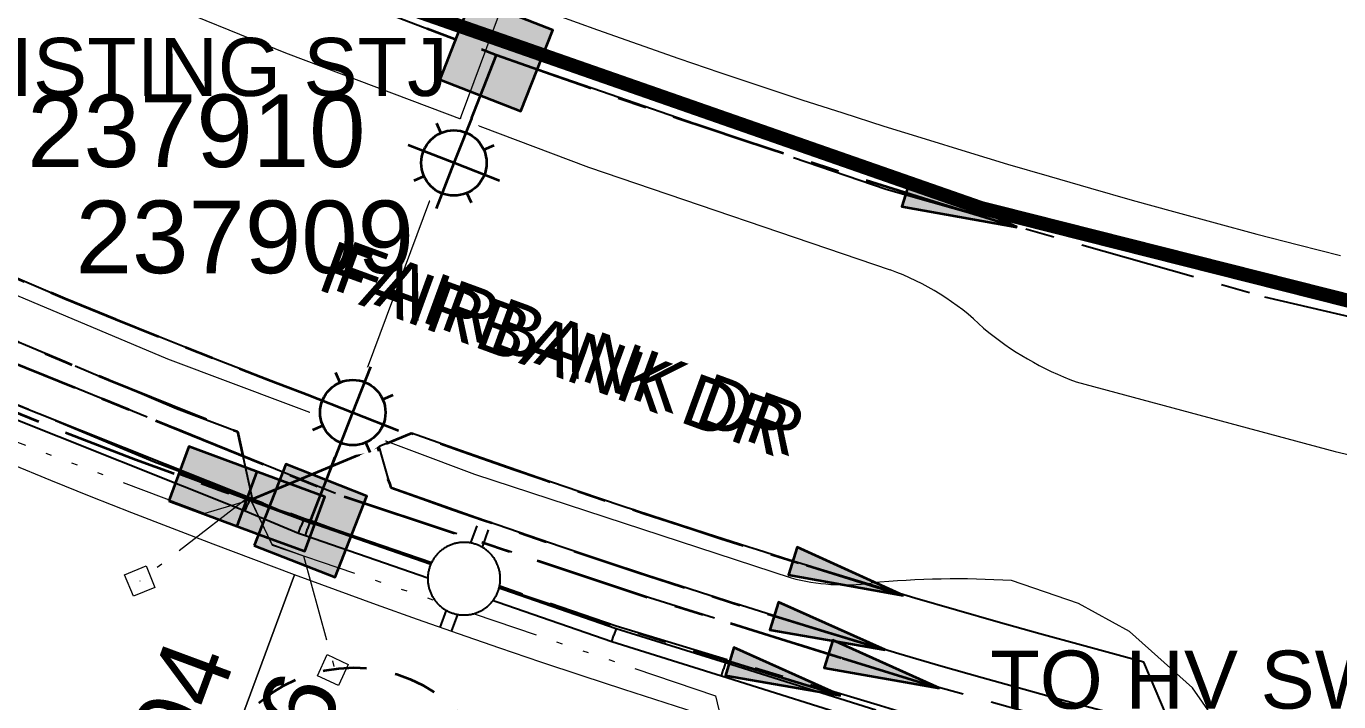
# Model space of a CAD drawing. Header units: metres. Extents: x 293418 to 294566, y 6233478 to 6234177.
# Drawn here: x 293947.51 to 293992.71, y 6233771.86 to 6233795.12 of the extents above; entities that cross this region are included whole.
import ezdxf
from ezdxf import colors
from ezdxf.entities.mleader import LeaderData, LeaderLine
from ezdxf.enums import TextEntityAlignment as Align
from ezdxf.math import Vec2, Vec3

# ---------------------------------------------------------------- set-up
doc = ezdxf.new("R2010")
doc.units = ezdxf.units.M
for name, pattern in [('Cable Exist UG', [7, 4, -1, 1, -1]), ('Dash', [5, 3, -2]), ('PHANTOMX2', [6.6, 3, -0.75, 0.2, -0.75, 0.2, -0.75, 0.2, -0.75])]:
    doc.linetypes.add(name, pattern=pattern)
doc.layers.get('0').update_dxf_attribs({"color": 6})
doc.layers.add('_User Miscellaneous1_Cons Lines', color=6, linetype='Continuous', lineweight=13, transparency=0.7)
doc.layers.add('_User Miscellaneous3_Roads', color=7, linetype='Continuous', lineweight=13, transparency=0.5)
for name, color, linetype, lineweight in [('_User_HV_Exist', 1, 'Continuous', 35), ('_User_LV_Exist', 5, 'Continuous', 35), ('_User_SL_Exist', 4, 'Continuous', 35), ('Cadastre Land Parcels_SP_EXT', 118, 'Continuous', 15), ('Mains_HV_EXT', 13, 'Continuous', 25), ('Mains_LV_EXT', 163, 'Continuous', 25), ('Mains_SL_EXT', 131, 'Continuous', 25), ('Services_SP_EXT', 42, 'PHANTOMX2', 20)]:
    doc.layers.add(name, color=color, linetype=linetype, lineweight=lineweight)
for name, color, linetype in [('Duct_SP_EXT', 30, 'Continuous'), ('Equip_LV_EXT', 7, 'Continuous'), ('Equip_SP_SL_EXT', 7, 'Continuous'), ('Notes', 7, 'Continuous'), ('SupportsUG_SP_LV_EXT', 7, 'Continuous'), ('SupportsUG_SP_LV_SL_EXT', 7, 'Continuous'), ('UG_Details_SP_MISC', 7, 'Continuous')]:
    doc.layers.add(name, color=color, linetype=linetype)
doc.layers.add('Features_HIDE', color=1, linetype='Continuous', plot=False)
doc.styles.add('COLUMN_LABEL', font='arial.ttf', dxfattribs={"height": 2})
doc.styles.add('iecARIAL', font='arial.ttf', dxfattribs={"height": 2})
doc.styles.add('POLE_LABEL', font='arial.ttf', dxfattribs={"height": 2})
doc.styles.add('SL_LABEL', font='arial.ttf', dxfattribs={"height": 2})
doc.styles.get("Standard").update_dxf_attribs({"font": 'arial.ttf'})

# ---------------------------------------------------------------- blocks, each defined once
blk = doc.blocks.new('*U561')
at = {"width": 0.9}
blk.add_attdef('LNUMBER', text='', height=1, rotation=88.8784, dxfattribs=at).set_placement((1.137, 6.979), align=Align.MIDDLE_LEFT)
at = {"flags": 9}
for tag, p in [('LRATECODE', (-7.4, 0)), ('LOUTREACHVOCAB', (-7.2, 0)), ('LOUTREACH', (-7, 0)), ('LANTNUMBER', (-6.6, 0)), ('LNEW', (-6.4, 0)), ('LMASTVOCAB', (-6.2, 0)), ('LMAST', (-6, 0)), ('LLAMPVOCAB', (-5.8, 0)), ('LLAMP', (-5.6, 0)), ('LEXIST', (-5.4, 0)), ('LCHARGE3PERCENT', (-5.2, 0)), ('LCHARGE3', (-5, 0)), ('LCHARGE2PERCENT', (-4.8, 0)), ('LCHARGE2', (-4.6, 0)), ('LCHARGE1PERCENT', (-4.4, 0)), ('LCHARGE1', (-4.2, 0)), ('LCATEGORY', (-4, 0)), ('LBRACKETVOCAB', (-3.8, 0)), ('LBRACKET', (-3.6, 0)), ('LKINGHEIGHT', (-3.4, 0)), ('CREPLACE', (-3.2, 0)), ('CREMOVE', (-3, 0)), ('CNUMBER', (-2.8, 0)), ('CNEW', (-2.6, 0)), ('CEXIST', (-2.4, 0)), ('USAGE', (-2.2, 0)), ('STATE', (-2, 0)), ('OWNED_BY', (-1.8, 0)), ('ORIENTATION', (-1.6, 0)), ('OPERATING_VOLTAGE', (-1.4, 0)), ('NO_PHASES', (-1.2, 0)), ('LANTERN_TYPE', (-1, 0)), ('LANTERN_PURPOSE', (-0.8, 0)), ('CONTROL_TYPE', (-0.6, 0)), ('CONSTRUCTED_VOLTAGE', (-0.4, 0))]:
    blk.add_attdef(tag, text='', height=0.001, rotation=270, dxfattribs=at).set_placement(p, align=Align.MIDDLE_LEFT)
at = {"style": 'SL_LABEL', "flags": 9}
blk.add_attdef('STREET_CODE', text='', height=0.001, rotation=270, dxfattribs=at).set_placement((0.001, 0), align=Align.MIDDLE_LEFT)
at = {"flags": 1}
blk.add_attdef('Z', (0, 0), '', height=0.001, rotation=270, dxfattribs=at)
at = {"flags": 9}
for tag, p in [('LREMOVE', (0, -7.6)), ('LREPLACE', (0, -7.8)), ('LTYPE', (0, -8)), ('LTYPEVOCAB', (0, -8.2)), ('LEGEND', (0, -8.4)), ('SUBURB', (0, -8.6)), ('STREETNAME', (0, -8.8)), ('LOCATION', (0, -9)), ('NOTES', (0, -9.2)), ('MAINTAINED_BY', (0, -9.863))]:
    blk.add_attdef(tag, text='', height=0.001, dxfattribs=at).set_placement(p, align=Align.MIDDLE_LEFT)
blk.add_attdef('OPERATED_BY', (0, -9.607), '', height=0.001, dxfattribs=at)
at = {"layer": 'Features_HIDE', "width": 0.9}
blk.add_attdef('ASSET_NUM', text='', height=1, rotation=88.8784, dxfattribs=at).set_placement((-0.863, 7.018), align=Align.MIDDLE_LEFT)
blk.add_wipeout([(0.111, 5.686), (1.16, 5.039), (1.765, 3.966), (1.118, 2.918), (0.045, 2.312), (-1.003, 2.96), (-1.609, 4.032), (-0.961, 5.08)])
for p, q in [((0.078, 3.999), (0.111, 5.686)), ((-0.961, 5.08), (-0.701, 4.81)), ((1.16, 5.039), (0.889, 4.779)), ((-1.609, 4.032), (0.078, 3.999)), ((0, 0), (0.078, 3.999)), ((0.078, 3.999), (1.765, 3.966)), ((-1.003, 2.96), (-0.733, 3.219)), ((1.118, 2.918), (0.858, 3.188))]:
    blk.add_line(p, q)
blk.add_circle((0.078, 3.999), 1.125)
blk = doc.blocks.new('*U560')
at = {"width": 0.9}
blk.add_attdef('LNUMBER', text='', height=1, rotation=90.2961, dxfattribs=at).set_placement((0.964, 7.005), align=Align.MIDDLE_LEFT)
at = {"flags": 9}
for tag, p in [('LRATECODE', (-7.4, 0)), ('LOUTREACHVOCAB', (-7.2, 0)), ('LOUTREACH', (-7, 0)), ('LANTNUMBER', (-6.6, 0)), ('LNEW', (-6.4, 0)), ('LMASTVOCAB', (-6.2, 0)), ('LMAST', (-6, 0)), ('LLAMPVOCAB', (-5.8, 0)), ('LLAMP', (-5.6, 0)), ('LEXIST', (-5.4, 0)), ('LCHARGE3PERCENT', (-5.2, 0)), ('LCHARGE3', (-5, 0)), ('LCHARGE2PERCENT', (-4.8, 0)), ('LCHARGE2', (-4.6, 0)), ('LCHARGE1PERCENT', (-4.4, 0)), ('LCHARGE1', (-4.2, 0)), ('LCATEGORY', (-4, 0)), ('LBRACKETVOCAB', (-3.8, 0)), ('LBRACKET', (-3.6, 0)), ('LKINGHEIGHT', (-3.4, 0)), ('CREPLACE', (-3.2, 0)), ('CREMOVE', (-3, 0)), ('CNUMBER', (-2.8, 0)), ('CNEW', (-2.6, 0)), ('CEXIST', (-2.4, 0)), ('USAGE', (-2.2, 0)), ('STATE', (-2, 0)), ('OWNED_BY', (-1.8, 0)), ('ORIENTATION', (-1.6, 0)), ('OPERATING_VOLTAGE', (-1.4, 0)), ('NO_PHASES', (-1.2, 0)), ('LANTERN_TYPE', (-1, 0)), ('LANTERN_PURPOSE', (-0.8, 0)), ('CONTROL_TYPE', (-0.6, 0)), ('CONSTRUCTED_VOLTAGE', (-0.4, 0))]:
    blk.add_attdef(tag, text='', height=0.001, rotation=270, dxfattribs=at).set_placement(p, align=Align.MIDDLE_LEFT)
at = {"style": 'SL_LABEL', "flags": 9}
blk.add_attdef('STREET_CODE', text='', height=0.001, rotation=270, dxfattribs=at).set_placement((0.001, 0), align=Align.MIDDLE_LEFT)
at = {"flags": 1}
blk.add_attdef('Z', (0, 0), '', height=0.001, rotation=270, dxfattribs=at)
at = {"flags": 9}
for tag, p in [('LREMOVE', (0, -7.6)), ('LREPLACE', (0, -7.8)), ('LTYPE', (0, -8)), ('LTYPEVOCAB', (0, -8.2)), ('LEGEND', (0, -8.4)), ('SUBURB', (0, -8.6)), ('STREETNAME', (0, -8.8)), ('LOCATION', (0, -9)), ('NOTES', (0, -9.2)), ('MAINTAINED_BY', (0, -9.863))]:
    blk.add_attdef(tag, text='', height=0.001, dxfattribs=at).set_placement(p, align=Align.MIDDLE_LEFT)
blk.add_attdef('OPERATED_BY', (0, -9.607), '', height=0.001, dxfattribs=at)
at = {"layer": 'Features_HIDE', "width": 0.9}
blk.add_attdef('ASSET_NUM', text='', height=1, rotation=90.2961, dxfattribs=at).set_placement((-1.036, 6.995), align=Align.MIDDLE_LEFT)
blk.add_wipeout([(-0.029, 5.687), (1.034, 5.066), (1.667, 4.009), (1.045, 2.945), (-0.012, 2.312), (-1.076, 2.934), (-1.708, 3.991), (-1.087, 5.055)])
for p, q in [((-0.021, 4), (-0.029, 5.687)), ((-1.087, 5.055), (-0.82, 4.791)), ((1.034, 5.066), (0.771, 4.8)), ((-1.708, 3.991), (-0.021, 4)), ((-0.021, 4), (1.667, 4.009)), ((0, 0), (-0.021, 4)), ((-1.076, 2.934), (-0.812, 3.2)), ((1.045, 2.945), (0.779, 3.209))]:
    blk.add_line(p, q)
blk.add_circle((-0.021, 4), 1.125)
blk = doc.blocks.new('CCP_EXT')
at = {"flags": 9}
for tag, p in [('OWNED_BY', (0, -1)), ('USAGE', (0, -1.2)), ('LEGEND', (0, -1.4)), ('STATE', (0, -1.8)), ('LIFE_SUPPORT', (0, -1.6)), ('NOTES', (0, -2))]:
    blk.add_attdef(tag, text='', height=0.2, dxfattribs=at).set_placement(p, align=Align.MIDDLE_LEFT)
blk.add_wipeout([(0, 0.566), (0.566, 0), (0, -0.566), (-0.566, 0)])
blk.add_lwpolyline([(-0.566, 0), (0, 0.566), (0.566, 0), (0, -0.566), (-0.566, 0)])
at = {"flags": 1}
blk.add_attdef('Z', (0, 0), '', height=0.2, dxfattribs=at)
at = {"flags": 9}
for tag, p in [('CCP_TYPE', (0, 0)), ('CONSTRUCTED_VOLTAGE', (0, -0.2)), ('NO_PHASES', (0, -0.4)), ('OPERATING_VOLTAGE', (0, -0.6)), ('ORIENTATION', (0, -0.8))]:
    blk.add_attdef(tag, text='', height=0.2, dxfattribs=at).set_placement(p, align=Align.MIDDLE_LEFT)
blk = doc.blocks.new('*U531')
h = blk.add_hatch(color=256)
h.dxf.hatch_style = 1
h.paths.add_polyline_path([(3.823, -1.175), (0.147, 0.478), (-0.147, -0.478)])
blk.add_line((0.478, -0.147), (3.823, -1.175))
at = {"flags": 128}
blk.add_lwpolyline([(3.823, -1.175), (0.147, 0.478), (-0.147, -0.478)], close=True, dxfattribs=at)
blk.add_circle((0, 0), 0.0001)
blk = doc.blocks.new('PILLAR_EXT')
blk.add_hatch(color=256).paths.add_polyline_path([(-2.5, 1), (-2.5, -1), (2.5, -1), (2.5, 1)])
for p, q in [((0, 1), (0, -1)), ((-2.5, 0), (2.5, 0))]:
    blk.add_line(p, q)
at = {"ltscale": 10}
blk.add_line((2.5, 0), (-2.5, 0), dxfattribs=at)
blk.add_lwpolyline([(-2.5, -1), (-1.25, -1), (1.25, -1), (2.5, -1), (2.5, 1), (-2.5, 1)], close=True)
at = {"width": 0.9, "flags": 8}
blk.add_attdef('ASSET_NUM', text='', height=2, rotation=90, dxfattribs=at).set_placement((-2, 4), align=Align.MIDDLE_LEFT)
for tag, p, flags in [('OWNED_BY', (0, -0.2), 9), ('STATE', (0, -0.4), 9), ('SUPPORT_TYPE', (0, -0.6), 9), ('USAGE', (0, -0.8), 9), ('LEGEND', (0, -1), 9), ('LOCATION', (0, -1.2), 9), ('NOTES', (0, -1.4), 9), ('STREETNAME', (0, -1.8), 9), ('SUBURB', (0, -2), 1), ('PARENT', (0, -1.6), 9)]:
    blk.add_attdef(tag, p, '', height=0.2, dxfattribs=dict(flags=flags))
blk = doc.blocks.new('COLUMN_EXT')
blk.add_hatch(color=256).paths.add_polyline_path([(1.5, -1.5), (1.5, 1.5), (-1.5, 1.5), (-1.5, -1.5)])
blk.add_lwpolyline([(1.5, 1.5), (-1.5, 1.5), (-1.5, -1.5), (1.5, -1.5)], close=True)
at = {"flags": 1}
blk.add_attdef('Z', (-1.813, 2.351), '', height=0.2, rotation=180, dxfattribs=at)
at = {"flags": 9}
for tag, p in [('SUBURB', (-1.813, 1.8)), ('NOTES', (-1.813, 2)), ('STREETNAME', (-1.813, 1.6)), ('LOCATION', (-1.813, 1.4)), ('LEGEND', (-1.813, 1.2)), ('USAGE', (-1.813, 1)), ('COLUMN_TYPE', (-1.813, 0.4)), ('OWNED_BY', (-1.813, 0.6)), ('STATE', (-1.813, 0.8))]:
    blk.add_attdef(tag, text='', height=0.2, rotation=180, dxfattribs=at).set_placement(p, align=Align.MIDDLE_LEFT)
for tag, style, p in [('STRUCTURE_PLANT_NUMBER', 'POLE_LABEL', (-1.813, -0.031)), ('STREET_CODE', 'COLUMN_LABEL', (-1.813, 0.2))]:
    blk.add_attdef(tag, text='', height=0.2, rotation=180, dxfattribs=dict(at, style=style)).set_placement(p, align=Align.MIDDLE_LEFT)
at = {"style": 'COLUMN_LABEL', "width": 0.9, "flags": 8}
blk.add_attdef('ASSET_NUM', text='', height=2, rotation=270, dxfattribs=at).set_placement((2, -4), align=Align.MIDDLE_LEFT)
blk = doc.blocks.new('LV_UG_LINKS_OPEN_EXT')
at = {"layer": 'Equip_LV_EXT'}
for tag, height, flags, p in [('ACTUAL_STATUS', 0.167, 9, (3.167, -1.667)), ('CONSTRUCTED_VOLTAGE', 0.167, 9, (3.167, -1.833)), ('NO_PHASES', 0.167, 9, (3.167, -2)), ('OPERATING_VOLTAGE', 0.2, 9, (3, -2.6)), ('ORIENTATION', 0.2, 9, (3, -2.8)), ('STATE', 0.2, 9, (3, -3)), ('SWITCH_TYPE', 0.2, 9, (3, -3.2)), ('USAGE', 0.2, 9, (3, -3.4)), ('NOTES', 0.2, 9, (3, -3.6)), ('OWNED_BY', 0.2, 9, (3, -3.8)), ('OPERATED_BY', 0.2, 9, (3, -4)), ('TYPE', 0.2, 9, (3, -4.6)), ('MAINTAINED_BY', 0.2, 9, (3, -4.2)), ('NUMBER_OF_PHASES', 0.2, 9, (3, -4.4)), ('Z', 0.2, 1, (3, -4.8))]:
    blk.add_attdef(tag, text='', height=height, dxfattribs=dict(at, flags=flags)).set_placement(p, align=Align.MIDDLE_LEFT)
blk.add_wipeout([(4, 1.25), (3.969, 1.25), (3.939, 1.248), (3.908, 1.247), (3.877, 1.244), (3.847, 1.241), (3.817, 1.236), (3.786, 1.232), (3.756, 1.226), (3.726, 1.22), (3.696, 1.213), (3.667, 1.205), (3.637, 1.196), (3.608, 1.187), (3.579, 1.177), (3.55, 1.166), (3.522, 1.155), (3.493, 1.143), (3.466, 1.13), (3.438, 1.117), (3.411, 1.102), (3.384, 1.088), (3.357, 1.072), (3.331, 1.056), (3.306, 1.039), (3.28, 1.022), (3.255, 1.004), (3.231, 0.985), (3.207, 0.966), (3.184, 0.947), (3.161, 0.926), (3.138, 0.905), (3.116, 0.884), (3.095, 0.862), (3.074, 0.839), (3.053, 0.816), (3.034, 0.793), (3.015, 0.769), (2.996, 0.745), (2.978, 0.72), (2.961, 0.694), (2.944, 0.669), (2.928, 0.643), (2.912, 0.616), (2.898, 0.589), (2.883, 0.562), (2.87, 0.534), (2.857, 0.507), (2.845, 0.478), (2.834, 0.45), (2.823, 0.421), (2.813, 0.392), (2.804, 0.363), (2.795, 0.333), (2.787, 0.304), (2.78, 0.274), (2.774, 0.244), (2.768, 0.214), (2.764, 0.183), (2.759, 0.153), (2.756, 0.123), (2.753, 0.092), (2.752, 0.061), (2.75, 0.031), (2.75, 0), (2.75, -0.031), (2.752, -0.061), (2.753, -0.092), (2.756, -0.123), (2.759, -0.153), (2.764, -0.183), (2.768, -0.214), (2.774, -0.244), (2.78, -0.274), (2.787, -0.304), (2.795, -0.333), (2.804, -0.363), (2.813, -0.392), (2.823, -0.421), (2.834, -0.45), (2.845, -0.478), (2.857, -0.507), (2.87, -0.534), (2.883, -0.562), (2.898, -0.589), (2.912, -0.616), (2.928, -0.643), (2.944, -0.669), (2.961, -0.694), (2.978, -0.72), (2.996, -0.745), (3.015, -0.769), (3.034, -0.793), (3.053, -0.816), (3.074, -0.839), (3.095, -0.862), (3.116, -0.884), (3.138, -0.905), (3.161, -0.926), (3.184, -0.947), (3.207, -0.966), (3.231, -0.985), (3.255, -1.004), (3.28, -1.022), (3.306, -1.039), (3.331, -1.056), (3.357, -1.072), (3.384, -1.088), (3.411, -1.102), (3.438, -1.117), (3.466, -1.13), (3.493, -1.143), (3.522, -1.155), (3.55, -1.166), (3.579, -1.177), (3.608, -1.187), (3.637, -1.196), (3.667, -1.205), (3.696, -1.213), (3.726, -1.22), (3.756, -1.226), (3.786, -1.232), (3.817, -1.236), (3.847, -1.241), (3.877, -1.244), (3.908, -1.247), (3.939, -1.248), (3.969, -1.25), (4, -1.25), (4.031, -1.25), (4.061, -1.248), (4.092, -1.247), (4.123, -1.244), (4.153, -1.241), (4.183, -1.236), (4.214, -1.232), (4.244, -1.226), (4.274, -1.22), (4.304, -1.213), (4.333, -1.205), (4.363, -1.196), (4.392, -1.187), (4.421, -1.177), (4.45, -1.166), (4.478, -1.155), (4.507, -1.143), (4.534, -1.13), (4.562, -1.117), (4.589, -1.102), (4.616, -1.088), (4.643, -1.072), (4.669, -1.056), (4.694, -1.039), (4.72, -1.022), (4.745, -1.004), (4.769, -0.985), (4.793, -0.966), (4.816, -0.947), (4.839, -0.926), (4.862, -0.905), (4.884, -0.884), (4.905, -0.862), (4.926, -0.839), (4.947, -0.816), (4.966, -0.793), (4.985, -0.769), (5.004, -0.745), (5.022, -0.72), (5.039, -0.694), (5.056, -0.669), (5.072, -0.643), (5.088, -0.616), (5.102, -0.589), (5.117, -0.562), (5.13, -0.534), (5.143, -0.507), (5.155, -0.478), (5.166, -0.45), (5.177, -0.421), (5.187, -0.392), (5.196, -0.363), (5.205, -0.333), (5.213, -0.304), (5.22, -0.274), (5.226, -0.244), (5.232, -0.214), (5.236, -0.183), (5.241, -0.153), (5.244, -0.123), (5.247, -0.092), (5.248, -0.061), (5.25, -0.031), (5.25, 0), (5.25, 0.031), (5.248, 0.061), (5.247, 0.092), (5.244, 0.123), (5.241, 0.153), (5.236, 0.183), (5.232, 0.214), (5.226, 0.244), (5.22, 0.274), (5.213, 0.304), (5.205, 0.333), (5.196, 0.363), (5.187, 0.392), (5.177, 0.421), (5.166, 0.45), (5.155, 0.478), (5.143, 0.507), (5.13, 0.534), (5.117, 0.562), (5.102, 0.589), (5.088, 0.616), (5.072, 0.643), (5.056, 0.669), (5.039, 0.694), (5.022, 0.72), (5.004, 0.745), (4.985, 0.769), (4.966, 0.793), (4.947, 0.816), (4.926, 0.839), (4.905, 0.862), (4.884, 0.884), (4.862, 0.905), (4.839, 0.926), (4.816, 0.947), (4.793, 0.966), (4.769, 0.985), (4.745, 1.004), (4.72, 1.022), (4.694, 1.039), (4.669, 1.056), (4.643, 1.072), (4.616, 1.088), (4.589, 1.102), (4.562, 1.117), (4.534, 1.13), (4.507, 1.143), (4.478, 1.155), (4.45, 1.166), (4.421, 1.177), (4.392, 1.187), (4.363, 1.196), (4.333, 1.205), (4.304, 1.213), (4.274, 1.22), (4.244, 1.226), (4.214, 1.232), (4.183, 1.236), (4.153, 1.241), (4.123, 1.244), (4.092, 1.247), (4.061, 1.248), (4.031, 1.25)]).dxf.layer = 'Equip_LV_EXT'
for p, q in [((3.792, 1.863), (3.792, 1.232)), ((4.208, 1.863), (4.208, 1.232)), ((3.792, -1.232), (3.792, -1.863)), ((4.208, -1.232), (4.208, -1.863))]:
    blk.add_line(p, q, dxfattribs=at)
at = {"layer": 'Equip_LV_EXT', "flags": 128}
blk.add_lwpolyline([(4, 1.25), (3.969, 1.25), (3.939, 1.248), (3.908, 1.247), (3.877, 1.244), (3.847, 1.241), (3.817, 1.236), (3.786, 1.232), (3.756, 1.226), (3.726, 1.22), (3.696, 1.213), (3.667, 1.205), (3.637, 1.196), (3.608, 1.187), (3.579, 1.177), (3.55, 1.166), (3.522, 1.155), (3.493, 1.143), (3.466, 1.13), (3.438, 1.117), (3.411, 1.102), (3.384, 1.088), (3.357, 1.072), (3.331, 1.056), (3.306, 1.039), (3.28, 1.022), (3.255, 1.004), (3.231, 0.985), (3.207, 0.966), (3.184, 0.947), (3.161, 0.926), (3.138, 0.905), (3.116, 0.884), (3.095, 0.862), (3.074, 0.839), (3.053, 0.816), (3.034, 0.793), (3.015, 0.769), (2.996, 0.745), (2.978, 0.72), (2.961, 0.694), (2.944, 0.669), (2.928, 0.643), (2.912, 0.616), (2.898, 0.589), (2.883, 0.562), (2.87, 0.534), (2.857, 0.507), (2.845, 0.478), (2.834, 0.45), (2.823, 0.421), (2.813, 0.392), (2.804, 0.363), (2.795, 0.333), (2.787, 0.304), (2.78, 0.274), (2.774, 0.244), (2.768, 0.214), (2.764, 0.183), (2.759, 0.153), (2.756, 0.123), (2.753, 0.092), (2.752, 0.061), (2.75, 0.031), (2.75, 0), (2.75, -0.031), (2.752, -0.061), (2.753, -0.092), (2.756, -0.123), (2.759, -0.153), (2.764, -0.183), (2.768, -0.214), (2.774, -0.244), (2.78, -0.274), (2.787, -0.304), (2.795, -0.333), (2.804, -0.363), (2.813, -0.392), (2.823, -0.421), (2.834, -0.45), (2.845, -0.478), (2.857, -0.507), (2.87, -0.534), (2.883, -0.562), (2.898, -0.589), (2.912, -0.616), (2.928, -0.643), (2.944, -0.669), (2.961, -0.694), (2.978, -0.72), (2.996, -0.745), (3.015, -0.769), (3.034, -0.793), (3.053, -0.816), (3.074, -0.839), (3.095, -0.862), (3.116, -0.884), (3.138, -0.905), (3.161, -0.926), (3.184, -0.947), (3.207, -0.966), (3.231, -0.985), (3.255, -1.004), (3.28, -1.022), (3.306, -1.039), (3.331, -1.056), (3.357, -1.072), (3.384, -1.088), (3.411, -1.102), (3.438, -1.117), (3.466, -1.13), (3.493, -1.143), (3.522, -1.155), (3.55, -1.166), (3.579, -1.177), (3.608, -1.187), (3.637, -1.196), (3.667, -1.205), (3.696, -1.213), (3.726, -1.22), (3.756, -1.226), (3.786, -1.232), (3.817, -1.236), (3.847, -1.241), (3.877, -1.244), (3.908, -1.247), (3.939, -1.248), (3.969, -1.25), (4, -1.25), (4.031, -1.25), (4.061, -1.248), (4.092, -1.247), (4.123, -1.244), (4.153, -1.241), (4.183, -1.236), (4.214, -1.232), (4.244, -1.226), (4.274, -1.22), (4.304, -1.213), (4.333, -1.205), (4.363, -1.196), (4.392, -1.187), (4.421, -1.177), (4.45, -1.166), (4.478, -1.155), (4.507, -1.143), (4.534, -1.13), (4.562, -1.117), (4.589, -1.102), (4.616, -1.088), (4.643, -1.072), (4.669, -1.056), (4.694, -1.039), (4.72, -1.022), (4.745, -1.004), (4.769, -0.985), (4.793, -0.966), (4.816, -0.947), (4.839, -0.926), (4.862, -0.905), (4.884, -0.884), (4.905, -0.862), (4.926, -0.839), (4.947, -0.816), (4.966, -0.793), (4.985, -0.769), (5.004, -0.745), (5.022, -0.72), (5.039, -0.694), (5.056, -0.669), (5.072, -0.643), (5.088, -0.616), (5.102, -0.589), (5.117, -0.562), (5.13, -0.534), (5.143, -0.507), (5.155, -0.478), (5.166, -0.45), (5.177, -0.421), (5.187, -0.392), (5.196, -0.363), (5.205, -0.333), (5.213, -0.304), (5.22, -0.274), (5.226, -0.244), (5.232, -0.214), (5.236, -0.183), (5.241, -0.153), (5.244, -0.123), (5.247, -0.092), (5.248, -0.061), (5.25, -0.031), (5.25, 0), (5.25, 0.031), (5.248, 0.061), (5.247, 0.092), (5.244, 0.123), (5.241, 0.153), (5.236, 0.183), (5.232, 0.214), (5.226, 0.244), (5.22, 0.274), (5.213, 0.304), (5.205, 0.333), (5.196, 0.363), (5.187, 0.392), (5.177, 0.421), (5.166, 0.45), (5.155, 0.478), (5.143, 0.507), (5.13, 0.534), (5.117, 0.562), (5.102, 0.589), (5.088, 0.616), (5.072, 0.643), (5.056, 0.669), (5.039, 0.694), (5.022, 0.72), (5.004, 0.745), (4.985, 0.769), (4.966, 0.793), (4.947, 0.816), (4.926, 0.839), (4.905, 0.862), (4.884, 0.884), (4.862, 0.905), (4.839, 0.926), (4.816, 0.947), (4.793, 0.966), (4.769, 0.985), (4.745, 1.004), (4.72, 1.022), (4.694, 1.039), (4.669, 1.056), (4.643, 1.072), (4.616, 1.088), (4.589, 1.102), (4.562, 1.117), (4.534, 1.13), (4.507, 1.143), (4.478, 1.155), (4.45, 1.166), (4.421, 1.177), (4.392, 1.187), (4.363, 1.196), (4.333, 1.205), (4.304, 1.213), (4.274, 1.22), (4.244, 1.226), (4.214, 1.232), (4.183, 1.236), (4.153, 1.241), (4.123, 1.244), (4.092, 1.247), (4.061, 1.248), (4.031, 1.25)], close=True, dxfattribs=at)
blk = doc.blocks.new('*U514')
h = blk.add_hatch(color=256)
h.dxf.hatch_style = 1
h.paths.add_polyline_path([(3.825, -1.171), (0.146, 0.478), (-0.146, -0.478)])
blk.add_line((0.478, -0.146), (3.825, -1.171))
at = {"flags": 128}
blk.add_lwpolyline([(3.825, -1.171), (0.146, 0.478), (-0.146, -0.478)], close=True, dxfattribs=at)
blk.add_circle((0, 0), 0.0001)
blk = doc.blocks.new('*U515')
h = blk.add_hatch(color=256)
h.dxf.hatch_style = 1
h.paths.add_polyline_path([(3.819, -1.19), (0.149, 0.477), (-0.149, -0.477)])
blk.add_line((0.477, -0.149), (3.819, -1.19))
at = {"flags": 128}
blk.add_lwpolyline([(3.819, -1.19), (0.149, 0.477), (-0.149, -0.477)], close=True, dxfattribs=at)
blk.add_circle((0, 0), 0.0001)
blk = doc.blocks.new('*U516')
h = blk.add_hatch(color=256)
h.dxf.hatch_style = 1
h.paths.add_polyline_path([(3.826, -1.168), (0.146, 0.478), (-0.146, -0.478)])
blk.add_line((0.478, -0.146), (3.826, -1.168))
at = {"flags": 128}
blk.add_lwpolyline([(3.826, -1.168), (0.146, 0.478), (-0.146, -0.478)], close=True, dxfattribs=at)
blk.add_circle((0, 0), 0.0001)
blk = doc.blocks.new('*U517')
h = blk.add_hatch(color=256)
h.dxf.hatch_style = 1
h.paths.add_polyline_path([(3.82, -1.187), (0.148, 0.477), (-0.148, -0.477)])
blk.add_line((0.477, -0.148), (3.82, -1.187))
at = {"flags": 128}
blk.add_lwpolyline([(3.82, -1.187), (0.148, 0.477), (-0.148, -0.477)], close=True, dxfattribs=at)
blk.add_circle((0, 0), 0.0001)
blk = doc.blocks.new('*U352')
at = {"linetype": 'Dash', "ltscale": 0.5}
blk.add_circle((0, 0), 5, dxfattribs=at)
at = {"insert": (0, -2.6), "char_height": 1.8, "attachment_point": 2}
blk.add_mtext('PE', dxfattribs=at)
at = {"width": 0.8}
blk.add_attdef('SNUMBER', text='', height=1.8, dxfattribs=at).set_placement((0, 0.5), align=Align.CENTER)
at = {"flags": 1}
blk.add_attdef('Z', (0, 0), '', height=0.2, dxfattribs=at)
at = {"width": 0.8}
blk.add_attdef('CNUMBER', text='', height=1.8, dxfattribs=at).set_placement((0, -0.25), align=Align.TOP_CENTER)

msp = doc.modelspace()

# ---------------------------------------------------------------- linework, layer by layer
at = {"layer": '_User Miscellaneous1_Cons Lines', "flags": 128}
msp.add_lwpolyline([(293846.17, 6233845.31, 0), (293842.01, 6233849.493)], format="xyb", dxfattribs=at)
msp.add_lwpolyline([(293957.296, 6233778.095), (293964.018, 6233796.147)], dxfattribs=at)
at = {"layer": '_User Miscellaneous3_Roads'}
for p, q in [((293949.041, 6233797.208, 106.186), (293956.436, 6233794.203, 105.851)), ((293956.436, 6233794.203, 105.851), (293966.865, 6233790.263, 105.249)), ((293966.865, 6233790.263, 105.249), (293977.26, 6233786.727, 104.586)), ((293944.682, 6233786.899, 106.19), (293952.372, 6233783.664, 105.845)), ((293952.372, 6233783.664, 105.845), (293962.949, 6233779.693, 105.249)), ((293983.659, 6233782.875, 104.223), (293992.589, 6233780.474, 103.822)), ((293992.589, 6233780.474, 103.822), (294002.512, 6233778.17, 103.572)), ((293962.949, 6233779.693, 105.249), (293973.845, 6233776.129, 104.579)), ((293983.741, 6233775.247, 104.086), (293981.437, 6233776.032, 104.22)), ((293985.499, 6233774.286, 104), (293983.741, 6233775.247, 104.086)), ((293987.667, 6233772.338, 103.838), (293985.499, 6233774.286, 104)), ((293988.997, 6233770.46, 103.684), (293987.667, 6233772.338, 103.838))]:
    msp.add_line(p, q, dxfattribs=at)
at = {"layer": '_User Miscellaneous3_Roads', "elevation": 104.22, "flags": 128}
msp.add_lwpolyline([(293981.437, 6233776.032, 0.041364), (293976.606, 6233775.946)], format="xyb", dxfattribs=at)
at = {"layer": '_User Miscellaneous3_Roads'}
for centre, radius, start, end in [((293974.252, 6233778.324), 8.926, 45.7853, 70.3009), ((293987.469, 6233793.11), 10.921, 230.188, 249.5825), ((293975.697, 6233783.151), 7.262, 255.2238, 277.186)]:
    msp.add_arc(centre, radius, start, end, dxfattribs=at)
at = {"layer": '_User_LV_Exist', "linetype": 'Cable Exist UG', "flags": 128}
msp.add_lwpolyline([(293955.292, 6233778.834), (293960.774, 6233781.113, 0.011822), (293975.009, 6233776.365)], format="xyb", dxfattribs=at)
at = {"layer": '_User_SL_Exist', "linetype": 'Cable Exist UG', "flags": 128}
for points in [[(293918.915, 6233815.216, 0.040027), (293963.694, 6233794.135, 0.011562), (293980.527, 6233788.54)], [(293912.512, 6233801.903, 0.087182), (293957.296, 6233778.095)]]:
    msp.add_lwpolyline(points, format="xyb", dxfattribs=at)
at = {"layer": 'Cadastre Land Parcels_SP_EXT', "linetype": 'Continuous'}
msp.add_lwpolyline([(293965.783, 6233795.499), (293967.181, 6233794.995), (293968.582, 6233794.499), (293969.985, 6233794.01), (293971.392, 6233793.528), (293972.801, 6233793.055), (293974.212, 6233792.589), (293975.626, 6233792.131), (293977.042, 6233791.679), (293978.46, 6233791.236), (293979.881, 6233790.8), (293981.305, 6233790.372), (293982.731, 6233789.951), (293984.159, 6233789.539), (293985.588, 6233789.133), (293987.02, 6233788.736), (293988.454, 6233788.346), (293989.888, 6233787.965), (293991.325, 6233787.59), (293992.763, 6233787.224)], dxfattribs=at)
for points in [[(293956.747, 6233776.229), (293955.342, 6233776.755), (293953.938, 6233777.286), (293952.539, 6233777.824), (293951.141, 6233778.371), (293949.746, 6233778.923), (293948.354, 6233779.483), (293946.965, 6233780.05), (293945.579, 6233780.624), (293944.195, 6233781.204), (293942.815, 6233781.792), (293930.292, 6233751.127), (293945.631, 6233746.225), (293956.747, 6233776.229)], [(293970.939, 6233771.371), (293969.509, 6233771.825), (293968.081, 6233772.286), (293966.656, 6233772.753), (293965.233, 6233773.228), (293963.812, 6233773.712), (293962.394, 6233774.201), (293960.978, 6233774.697), (293959.565, 6233775.201), (293958.155, 6233775.712), (293956.747, 6233776.229), (293945.631, 6233746.225), (293961.443, 6233741.173), (293970.939, 6233771.371)]]:
    msp.add_lwpolyline(points, close=True, dxfattribs=at)
at = {"layer": 'Duct_SP_EXT'}
for p, q in [((293945.49, 6233782.758), (293955.226, 6233778.885)), ((293945.302, 6233782.316), (293955.049, 6233778.439)), ((293955.226, 6233778.885), (293955.137, 6233778.662)), ((293955.23, 6233778.884), (293955.137, 6233778.662)), ((293955.23, 6233778.884), (293957.053, 6233778.117)), ((293955.044, 6233778.441), (293955.137, 6233778.662)), ((293955.044, 6233778.441), (293956.883, 6233777.668)), ((293955.049, 6233778.439), (293955.137, 6233778.662)), ((293956.883, 6233777.668), (293956.968, 6233777.893)), ((293957.053, 6233778.117), (293956.968, 6233777.893)), ((293957.053, 6233778.117), (293957.275, 6233778.042)), ((293957.275, 6233778.042), (293957.198, 6233777.814)), ((293957.276, 6233778.041), (293957.198, 6233777.814)), ((293957.276, 6233778.041), (293967.822, 6233774.389)), ((293956.883, 6233777.668), (293957.121, 6233777.587)), ((293957.119, 6233777.588), (293957.198, 6233777.814)), ((293957.119, 6233777.588), (293967.672, 6233773.933)), ((293957.121, 6233777.587), (293957.198, 6233777.814)), ((293967.822, 6233774.389), (293967.747, 6233774.161)), ((293967.822, 6233774.389), (293971.592, 6233773.211)), ((293967.672, 6233773.933), (293967.747, 6233774.161)), ((293967.672, 6233773.933), (293971.448, 6233772.753)), ((293971.448, 6233772.753), (293971.52, 6233772.982)), ((293971.592, 6233773.211), (293971.52, 6233772.982)), ((293971.592, 6233773.211), (293976.764, 6233771.589)), ((293971.448, 6233772.753), (293976.629, 6233771.129))]:
    msp.add_line(p, q, dxfattribs=at)
at = {"layer": 'Mains_SL_EXT', "linetype": 'Cable Exist UG'}
for points in [[(293918.915, 6233815.216), (293920.532, 6233814.318), (293920.532, 6233814.318), (293926, 6233811.326), (293934.292, 6233806.954), (293942.66, 6233802.92), (293950.577, 6233799.36), (293958.532, 6233796.101), (293963.694, 6233794.135)], [(293911.411, 6233799.863), (293920.609, 6233794.682), (293920.609, 6233794.682), (293931.387, 6233789.196), (293942.054, 6233784.249), (293951.923, 6233780.118), (293957.296, 6233778.095)], [(293963.694, 6233794.135), (293967.315, 6233792.879), (293967.315, 6233792.879), (293977.124, 6233789.507), (293990.152, 6233785.803), (294006.272, 6233782.022), (294010.031, 6233781.268)]]:
    msp.add_lwpolyline(points, dxfattribs=at)
at = {"layer": 'Services_SP_EXT'}
msp.add_lwpolyline([(293955.242, 6233778.814), (293953.661, 6233778.342), (293942.943, 6233782.402), (293939.574, 6233779.716)], dxfattribs=at)
at = {"layer": 'UG_Details_SP_MISC', "const_width": 0.48, "flags": 128}
msp.add_lwpolyline([(293847.678, 6233878.252), (293860.183, 6233865.679), (293857.719, 6233863.228), (293873.378, 6233849.098, 0.133509), (294004.388, 6233782.803), (294029.413, 6233777.345)], format="xyb", dxfattribs=at)

# ---------------------------------------------------------------- block references
at = {"layer": '_User_HV_Exist'}
msp.add_blockref('*U531', (293975.138, 6233773.509), dxfattribs=at)
at = {"layer": '_User_LV_Exist', "linetype": 'Cable Exist UG'}
for name, p in [('*U515', (293973.903, 6233776.71)), ('*U514', (293973.266, 6233774.819))]:
    msp.add_blockref(name, p, dxfattribs=at)
at = {"layer": '_User_SL_Exist', "linetype": 'Cable Exist UG'}
for name, p in [('*U517', (293977.811, 6233789.384)), ('*U516', (293971.73, 6233773.251))]:
    msp.add_blockref(name, p, dxfattribs=at)

# ---------------------------------------------------------------- texts
msp.add_text('FAIRBANK DR', height=1.8, rotation=339.9238).set_placement((293958.009, 6233786.077))
at = {"layer": '_User_HV_Exist'}
msp.add_text('FAIRBANK DR', height=1.8, rotation=339.9238, dxfattribs=at).set_placement((293957.477, 6233786.077))
at = {"layer": '_User_HV_Exist', "insert": (293992.036, 6233770.944), "char_height": 2, "attachment_point": 5}
msp.add_mtext_dynamic_manual_height_columns('TO HV SW A1768 IN PMS 32975', width=23.52396, gutter_width=12.5, heights=[0], dxfattribs=at)

# ---------------------------------------------------------------- leaders
at = {"layer": '_User_HV_Exist'}
ml = msp.add_multileader_mtext('Standard', dxfattribs=at)
ml.set_content('EXISTING STJ', color=256)
ml.set_leader_properties()
ml.build(insert=Vec2(0, 0))
ml.multileader.update_dxf_attribs({"leader_type": 2, "has_text_frame": 1, "text_left_attachment_type": 2, "text_right_attachment_type": 2, "dogleg_length": 0.01, "arrow_head_size": 2.5})
ctx = ml.context
ctx.base_point, ctx.char_height, ctx.arrow_head_size, ctx.landing_gap_size, ctx.plane_origin = Vec3(293942.237, 6233793.682), 2, 2.5, 1, Vec3(293973.132, 6233791.1)
ctx.left_attachment, ctx.right_attachment = 2, 2
notes = []
notes.append((ctx, [(1, (1, 1, 0), (293942.227, 6233793.682), (1, 0), 0.01, [(0, [(293936.121, 6233788.833)], 0, [])])]))
ctx.mtext.insert, ctx.mtext.flow_direction = Vec3(293943.237, 6233794.716), 5
for ctx, leaders in notes:
    for number, flags, end, landing, length, lines in leaders:
        leader = LeaderData()
        leader.index, (leader.has_last_leader_line, leader.has_dogleg_vector, leader.attachment_direction) = number, flags
        leader.last_leader_point, leader.dogleg_vector, leader.dogleg_length = Vec3(end), Vec3(landing), length
        for number, points, colour, breaks in lines:
            line = LeaderLine()
            line.index, line.vertices, line.color, line.breaks = number, Vec3.list(points), colors.encode_raw_color(colour), breaks
            leader.lines.append(line)
        ctx.leaders.append(leader)

# ---------------------------------------------------------------- next in the draw order: block references
at = {"layer": 'Services_SP_EXT'}
for p, rotation in [((293951.413, 6233776.018), 67.3221655663408), ((293958.063, 6233772.955), 110.239364103797)]:
    msp.add_blockref('CCP_EXT', p, dxfattribs=dict(at, rotation=rotation))

# ---------------------------------------------------------------- next in the draw order: linework, layer by layer
at = {"layer": '_User_HV_Exist', "linetype": 'Cable Exist UG', "flags": 128}
msp.add_lwpolyline([(293934.855, 6233751.122), (293920.95, 6233755.575), (293920.056, 6233752.785), (293911.286, 6233755.593, -0.063003), (293918.492, 6233776.625), (293923.377, 6233786.596), (293932.81, 6233789.861, 0.004384), (293943.156, 6233785.124), (293958.159, 6233779.03), (293968.976, 6233775.437), (293976.179, 6233773.183)], format="xyb", dxfattribs=at)
at = {"layer": '_User_LV_Exist', "linetype": 'Cable Exist UG', "flags": 128}
for points in [[(293933.242, 6233751.923), (293941.243, 6233750.172), (293943.831, 6233761.89), (293912.053, 6233768.845, -0.048185), (293921.775, 6233790.202), (293931.635, 6233793.539, 0.026049), (293959.381, 6233781.617, 0.043397), (293960.066, 6233779.24, 0.013943), (293977.167, 6233773.633)], [(293911.912, 6233757.357), (293910.997, 6233758.76, -0.060843), (293923.209, 6233788.556), (293931.421, 6233791.39, 0.018904), (293954.781, 6233781.163), (293955.035, 6233780.007)]]:
    msp.add_lwpolyline(points, format="xyb", dxfattribs=at)
at = {"layer": '_User_SL_Exist', "linetype": 'Cable Exist UG', "flags": 128}
msp.add_lwpolyline([(293957.226, 6233778.121, 0.014574), (293972.55, 6233773.002, 0.014574)], format="xyb", dxfattribs=at)
at = {"layer": 'Mains_HV_EXT', "linetype": 'Cable Exist UG'}
msp.add_lwpolyline([(294063.209, 6233753.263), (294057.15, 6233754.35), (294033.203, 6233759.661), (294007.279, 6233765.209), (293984.585, 6233770.776), (293977.892, 6233772.647), (293968.976, 6233775.437), (293958.159, 6233779.03), (293943.156, 6233785.124), (293936.014, 6233788.358)], dxfattribs=at)
at = {"layer": 'Mains_LV_EXT', "linetype": 'Cable Exist UG'}
msp.add_lwpolyline([(293912.669, 6233756.196), (293910.997, 6233758.76), (293910.997, 6233758.76, -0.055456), (293917.599, 6233777.066), (293917.599, 6233777.066), (293923.209, 6233788.556), (293926.23, 6233789.656), (293929.33, 6233790.687), (293929.33, 6233790.687), (293931.421, 6233791.39), (293933.748, 6233790.275), (293935.149, 6233789.607), (293936.553, 6233788.949), (293937.89, 6233788.333), (293939.246, 6233787.717), (293940.609, 6233787.107), (293941.973, 6233786.504), (293943.34, 6233785.909), (293944.295, 6233785.504), (293944.58, 6233785.363), (293944.58, 6233785.363), (293952.686, 6233781.96), (293954.781, 6233781.163), (293955.288, 6233778.851)], format="xyb", dxfattribs=at)
for points in [[(293984.577, 6233771.548), (293983.306, 6233771.885), (293981.873, 6233772.28), (293980.432, 6233772.683), (293979.007, 6233773.092), (293977.559, 6233773.516), (293976.117, 6233773.944), (293974.674, 6233774.382), (293973.233, 6233774.828), (293972.11, 6233775.183), (293971.799, 6233775.279), (293971.799, 6233775.279), (293970.333, 6233775.746), (293968.872, 6233776.22), (293967.404, 6233776.702), (293965.93, 6233777.196), (293964.457, 6233777.698), (293962.991, 6233778.205), (293961.527, 6233778.719), (293960.066, 6233779.24), (293959.381, 6233781.617), (293959.381, 6233781.617), (293957.948, 6233782.15), (293956.537, 6233782.685), (293955.141, 6233783.22), (293953.754, 6233783.762), (293952.372, 6233784.309), (293950.996, 6233784.862), (293949.624, 6233785.422), (293948.251, 6233785.991), (293946.878, 6233786.566)], [(293986.973, 6233770.932), (293985.996, 6233773.226), (293983.843, 6233773.808), (293982.417, 6233774.2), (293980.975, 6233774.605), (293979.545, 6233775.015), (293978.111, 6233775.435), (293976.676, 6233775.862), (293975.242, 6233776.296), (293973.808, 6233776.739), (293972.695, 6233777.09), (293972.393, 6233777.186), (293970.927, 6233777.652), (293969.477, 6233778.122), (293968.028, 6233778.599), (293966.575, 6233779.087), (293965.121, 6233779.582), (293963.673, 6233780.084), (293962.227, 6233780.592), (293960.774, 6233781.113), (293955.242, 6233778.814)]]:
    msp.add_lwpolyline(points, dxfattribs=at)
at = {"layer": 'Mains_SL_EXT', "linetype": 'Cable Exist UG'}
msp.add_lwpolyline([(293957.296, 6233778.095), (293958.927, 6233777.534), (293958.927, 6233777.534), (293967.818, 6233774.474), (293976.928, 6233771.732), (293983.608, 6233769.694), (293993.816, 6233767.18), (294006.899, 6233764.154)], dxfattribs=at)
at = {"layer": 'Services_SP_EXT'}
for points in [[(293955.146, 6233778.889), (293951.413, 6233776.018)], [(293955.215, 6233778.842), (293955.959, 6233777.285), (293957.058, 6233776.886), (293958.153, 6233772.885)], [(293955.242, 6233778.814), (293955.973, 6233777.255), (293971.248, 6233772.064), (293972.241, 6233767.818)]]:
    msp.add_lwpolyline(points, dxfattribs=at)

# ---------------------------------------------------------------- next in the draw order: block references
at = {"layer": '_User_SL_Exist', "ltscale": 10}
ref = msp.add_blockref('*U352', (293958.783, 6233768.038), dxfattribs=at)
ref.add_attrib('SNUMBER', '237909', dxfattribs={"layer": '0', "ltscale": 10, "height": 2, "width": 0.8}).set_placement((293958.783, 6233768.538), align=Align.CENTER)
ref.add_attrib('CNUMBER', '842006', dxfattribs={"layer": 'Notes', "ltscale": 10, "height": 2, "width": 0.8}).set_placement((293958.783, 6233767.788), align=Align.TOP_CENTER)
at = {"layer": 'SupportsUG_SP_LV_EXT'}
ref = msp.add_blockref('PILLAR_EXT', (293955.103, 6233778.848), dxfattribs=dict(at, rotation=339.6704659828662))
ref.add_attrib('ASSET_NUM', '126594', dxfattribs={"layer": '0', "height": 2.5, "rotation": 69.6702, "style": 'iecARIAL'}).set_placement((293953.544, 6233773.75), align=Align.MIDDLE_RIGHT)

# ---------------------------------------------------------------- next in the draw order: block references
at = {"layer": 'Equip_LV_EXT', "rotation": 339.9018764748753}
msp.add_blockref('LV_UG_LINKS_OPEN_EXT', (293958.827, 6233777.475), dxfattribs=at)

# ---------------------------------------------------------------- next in the draw order: linework, layer by layer
at = {"layer": 'UG_Details_SP_MISC', "const_width": 0.48, "flags": 128}
msp.add_lwpolyline([(293847.678, 6233878.252), (293860.183, 6233865.679), (293857.719, 6233863.228), (293873.378, 6233849.098, 0.133509), (294004.388, 6233782.803), (294029.413, 6233777.345)], format="xyb", dxfattribs=at)

# ---------------------------------------------------------------- next in the draw order: block references
at = {"layer": 'Equip_SP_SL_EXT'}
ref = msp.add_blockref('*U561', (293957.296, 6233778.095), dxfattribs=dict(at, rotation=339.7501841833702))
ref.add_attrib('ASSET_NUM', '237909', dxfattribs={"layer": 'Features_HIDE', "height": 2.5, "style": 'iecARIAL'}).set_placement((293960.86, 6233787.866), align=Align.MIDDLE_RIGHT)

# ---------------------------------------------------------------- next in the draw order: block references
ref = msp.add_blockref('*U560', (293963.694, 6233794.135), dxfattribs=dict(at, rotation=158.3022568665913))
ref.add_attrib('ASSET_NUM', '237910', dxfattribs={"layer": 'Features_HIDE', "height": 2.5, "style": 'iecARIAL'}).set_placement((293947.538, 6233791.518), align=Align.MIDDLE_LEFT)
at = {"layer": 'SupportsUG_SP_LV_SL_EXT'}
ref = msp.add_blockref('COLUMN_EXT', (293957.296, 6233778.095), dxfattribs=dict(at, rotation=158.6285486630159))
ref.add_attrib('ASSET_NUM', '842006', dxfattribs={"height": 2.5, "rotation": 69.6702, "style": 'COLUMN_LABEL'}).set_placement((293956.061, 6233773.098), align=Align.TOP_RIGHT)

# ---------------------------------------------------------------- next in the draw order: block references
at = {"layer": '_User_LV_Exist'}
ref = msp.add_blockref('*U561', (293957.296, 6233778.095), dxfattribs=dict(at, rotation=339.7501841833702))
ref.add_attrib('ASSET_NUM', '237909', dxfattribs={"layer": 'Features_HIDE', "height": 2.5, "style": 'iecARIAL'}).set_placement((293960.86, 6233787.866), align=Align.MIDDLE_RIGHT)
at = {"layer": 'SupportsUG_SP_LV_SL_EXT'}
ref = msp.add_blockref('COLUMN_EXT', (293963.694, 6233794.135), dxfattribs=dict(at, rotation=68.59998695556442))
ref.add_attrib('ASSET_NUM', '842007', dxfattribs={"height": 2.5, "rotation": 68.438, "style": 'COLUMN_LABEL'}).set_placement((293963.473, 6233797.104), align=Align.TOP_LEFT)

# ---------------------------------------------------------------- next in the draw order: block references
at = {"layer": '_User_LV_Exist'}
ref = msp.add_blockref('*U560', (293963.694, 6233794.135), dxfattribs=dict(at, rotation=158.3022568665913))
ref.add_attrib('ASSET_NUM', '237910', dxfattribs={"layer": 'Features_HIDE', "height": 2.5, "style": 'iecARIAL'}).set_placement((293947.538, 6233791.518), align=Align.MIDDLE_LEFT)
ref = msp.add_blockref('PILLAR_EXT', (293955.103, 6233778.848), dxfattribs=dict(at, rotation=339.6704659828662))
ref.add_attrib('ASSET_NUM', '126594', dxfattribs={"layer": '0', "height": 2.5, "rotation": 69.6702, "style": 'iecARIAL'}).set_placement((293953.544, 6233773.75), align=Align.MIDDLE_RIGHT)
ref = msp.add_blockref('COLUMN_EXT', (293957.296, 6233778.095), dxfattribs=dict(at, rotation=158.6285486630159))
ref.add_attrib('ASSET_NUM', '842006', dxfattribs={"layer": 'SupportsUG_SP_LV_SL_EXT', "height": 2.5, "rotation": 69.6702, "style": 'COLUMN_LABEL'}).set_placement((293956.061, 6233773.098), align=Align.TOP_RIGHT)

# ---------------------------------------------------------------- next in the draw order: block references
ref = msp.add_blockref('COLUMN_EXT', (293963.694, 6233794.135), dxfattribs=dict(at, rotation=68.59998695556442))
ref.add_attrib('ASSET_NUM', '842007', dxfattribs={"layer": 'SupportsUG_SP_LV_SL_EXT', "height": 2.5, "rotation": 68.438, "style": 'COLUMN_LABEL'}).set_placement((293963.473, 6233797.104), align=Align.TOP_LEFT)

doc.saveas('drawing.dxf')
